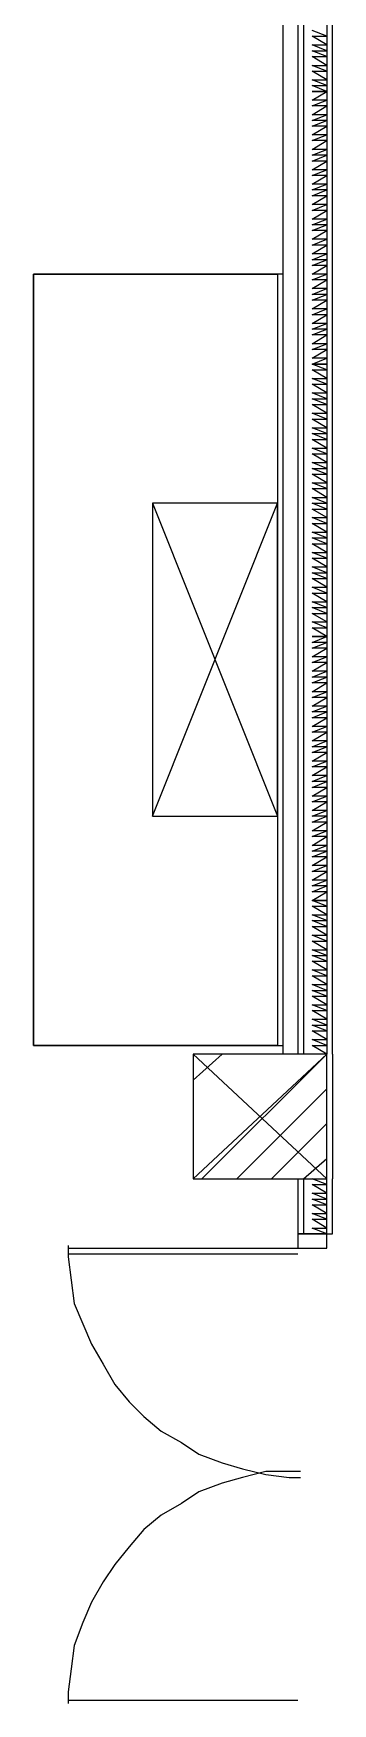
# Model space of a CAD drawing. Header units: millimetres. Extents: x 5 to 415, y 48 to 251.
# Drawn here: x 103.33 to 105.14, y 83.47 to 93.63 of the extents above; entities that cross this region are included whole.
import ezdxf

# ---------------------------------------------------------------- set-up
doc = ezdxf.new("R2010")
doc.units = ezdxf.units.MM
doc.layers.add('P', color=7, linetype='Continuous')

msp = doc.modelspace()

# ---------------------------------------------------------------- linework, layer by layer
at = {"layer": 'P'}
for points in [[(104.846, 87.418), (104.846, 101.477)], [(104.846, 87.418), (104.846, 101.477)], [(104.934, 101.477), (104.934, 87.418)], [(104.969, 101.477), (104.969, 87.418)], [(105.11, 101.477), (105.11, 87.418)], [(105.145, 87.418), (105.145, 101.477)], [(105.11, 93.61), (105.022, 93.645)], [(105.11, 93.557), (105.022, 93.61)], [(105.022, 93.61), (105.11, 93.61)], [(105.11, 93.521), (105.022, 93.557)], [(105.022, 93.557), (105.11, 93.557)], [(105.11, 93.486), (105.022, 93.521)], [(105.022, 93.521), (105.11, 93.521)], [(105.11, 93.433), (105.022, 93.486)], [(105.022, 93.486), (105.11, 93.486)], [(105.11, 93.398), (105.022, 93.433)], [(105.022, 93.433), (105.11, 93.433)], [(105.11, 93.345), (105.022, 93.398)], [(105.022, 93.398), (105.11, 93.398)], [(105.11, 93.31), (105.022, 93.345)], [(105.022, 93.345), (105.11, 93.345)], [(105.11, 93.274), (105.022, 93.31)], [(105.022, 93.31), (105.11, 93.31)], [(105.022, 93.222), (105.11, 93.274)], [(105.11, 93.274), (105.022, 93.274)], [(105.022, 93.274), (105.11, 93.274)], [(105.022, 93.186), (105.11, 93.222)], [(105.11, 93.222), (105.022, 93.222)], [(105.022, 93.133), (105.11, 93.186)], [(105.11, 93.186), (105.022, 93.186)], [(105.022, 93.098), (105.11, 93.133)], [(105.11, 93.133), (105.022, 93.133)], [(105.022, 93.063), (105.11, 93.098)], [(105.11, 93.098), (105.022, 93.098)], [(105.022, 93.01), (105.11, 93.063)], [(105.11, 93.063), (105.022, 93.063)], [(105.022, 92.975), (105.11, 93.01)], [(105.11, 93.01), (105.022, 93.01)], [(105.022, 92.922), (105.11, 92.975)], [(105.11, 92.975), (105.022, 92.975)], [(105.022, 92.886), (105.11, 92.922)], [(105.11, 92.922), (105.022, 92.922)], [(105.022, 92.851), (105.11, 92.886)], [(105.11, 92.886), (105.022, 92.886)], [(105.022, 92.798), (105.11, 92.851)], [(105.11, 92.851), (105.022, 92.851)], [(105.022, 92.763), (105.11, 92.798)], [(105.11, 92.798), (105.022, 92.798)], [(105.022, 92.71), (105.11, 92.763)], [(105.11, 92.763), (105.022, 92.763)], [(105.022, 92.675), (105.11, 92.71)], [(105.11, 92.71), (105.022, 92.71)], [(105.022, 92.639), (105.11, 92.675)], [(105.11, 92.675), (105.022, 92.675)], [(105.022, 92.587), (105.11, 92.639)], [(105.11, 92.639), (105.022, 92.639)], [(105.022, 92.551), (105.11, 92.587)], [(105.11, 92.587), (105.022, 92.587)], [(105.022, 92.498), (105.11, 92.551)], [(105.11, 92.551), (105.022, 92.551)], [(105.022, 92.463), (105.11, 92.498)], [(105.11, 92.498), (105.022, 92.498)], [(105.022, 92.428), (105.11, 92.463)], [(105.11, 92.463), (105.022, 92.463)], [(105.022, 92.375), (105.11, 92.428)], [(105.11, 92.428), (105.022, 92.428)], [(105.022, 92.34), (105.11, 92.375)], [(105.11, 92.375), (105.022, 92.375)], [(105.022, 92.287), (105.11, 92.34)], [(105.11, 92.34), (105.022, 92.34)], [(105.022, 92.251), (105.11, 92.287)], [(105.11, 92.287), (105.022, 92.287)], [(104.846, 92.163), (103.329, 92.163)], [(103.329, 92.163), (103.329, 87.471)], [(103.329, 87.471), (103.329, 92.163)], [(103.329, 92.163), (104.81, 92.163)], [(103.329, 87.471), (103.329, 92.163)], [(103.329, 92.163), (104.81, 92.163)], [(104.81, 92.163), (104.81, 87.471)], [(104.81, 92.163), (104.81, 87.471)], [(105.022, 92.216), (105.11, 92.251)], [(105.11, 92.251), (105.022, 92.251)], [(105.022, 92.163), (105.11, 92.216)], [(105.11, 92.216), (105.022, 92.216)], [(105.022, 92.128), (105.11, 92.163)], [(105.11, 92.163), (105.022, 92.163)], [(105.022, 92.075), (105.11, 92.128)], [(105.11, 92.128), (105.022, 92.128)], [(105.022, 92.04), (105.11, 92.075)], [(105.11, 92.075), (105.022, 92.075)], [(105.022, 92.004), (105.11, 92.04)], [(105.11, 92.04), (105.022, 92.04)], [(105.022, 91.952), (105.11, 92.004)], [(105.11, 92.004), (105.022, 92.004)], [(105.022, 91.916), (105.11, 91.952)], [(105.11, 91.952), (105.022, 91.952)], [(105.022, 91.863), (105.11, 91.916)], [(105.11, 91.916), (105.022, 91.916)], [(105.022, 91.828), (105.11, 91.863)], [(105.11, 91.863), (105.022, 91.863)], [(105.022, 91.793), (105.11, 91.828)], [(105.11, 91.828), (105.022, 91.828)], [(105.022, 91.74), (105.11, 91.793)], [(105.11, 91.793), (105.022, 91.793)], [(105.022, 91.705), (105.11, 91.74)], [(105.11, 91.74), (105.022, 91.74)], [(105.022, 91.652), (105.11, 91.705)], [(105.11, 91.705), (105.022, 91.705)], [(105.022, 91.616), (105.11, 91.652)], [(105.11, 91.652), (105.022, 91.652)], [(105.11, 91.581), (105.022, 91.616)], [(105.022, 91.616), (105.11, 91.616)], [(105.11, 91.616), (105.022, 91.616)], [(105.11, 91.528), (105.022, 91.581)], [(105.022, 91.581), (105.11, 91.581)], [(105.11, 91.493), (105.022, 91.528)], [(105.022, 91.528), (105.11, 91.528)], [(105.11, 91.44), (105.022, 91.493)], [(105.022, 91.493), (105.11, 91.493)], [(105.11, 91.405), (105.022, 91.44)], [(105.022, 91.44), (105.11, 91.44)], [(105.11, 91.369), (105.022, 91.405)], [(105.022, 91.405), (105.11, 91.405)], [(105.11, 91.317), (105.022, 91.369)], [(105.022, 91.369), (105.11, 91.369)], [(105.11, 91.281), (105.022, 91.317)], [(105.022, 91.317), (105.11, 91.317)], [(105.11, 91.228), (105.022, 91.281)], [(105.022, 91.281), (105.11, 91.281)], [(105.11, 91.193), (105.022, 91.228)], [(105.022, 91.228), (105.11, 91.228)], [(105.11, 91.158), (105.022, 91.193)], [(105.022, 91.193), (105.11, 91.193)], [(105.11, 91.105), (105.022, 91.158)], [(105.022, 91.158), (105.11, 91.158)], [(105.11, 91.07), (105.022, 91.105)], [(105.022, 91.105), (105.11, 91.105)], [(105.11, 91.017), (105.022, 91.07)], [(105.022, 91.07), (105.11, 91.07)], [(105.11, 90.981), (105.022, 91.017)], [(105.022, 91.017), (105.11, 91.017)], [(105.11, 90.946), (105.022, 90.981)], [(105.022, 90.981), (105.11, 90.981)], [(105.11, 90.893), (105.022, 90.946)], [(105.022, 90.946), (105.11, 90.946)], [(105.11, 90.858), (105.022, 90.893)], [(105.022, 90.893), (105.11, 90.893)], [(105.11, 90.805), (105.022, 90.858)], [(105.022, 90.858), (105.11, 90.858)], [(104.81, 90.77), (104.052, 90.77)], [(104.052, 90.77), (104.052, 88.865)], [(104.052, 90.77), (104.81, 88.865)], [(104.052, 88.865), (104.81, 90.77)], [(104.81, 88.865), (104.81, 90.77)], [(105.11, 90.77), (105.022, 90.805)], [(105.022, 90.805), (105.11, 90.805)], [(105.11, 90.734), (105.022, 90.77)], [(105.022, 90.77), (105.11, 90.77)], [(105.11, 90.682), (105.022, 90.734)], [(105.022, 90.734), (105.11, 90.734)], [(105.11, 90.646), (105.022, 90.682)], [(105.022, 90.682), (105.11, 90.682)], [(105.11, 90.593), (105.022, 90.646)], [(105.022, 90.646), (105.11, 90.646)], [(105.11, 90.558), (105.022, 90.593)], [(105.022, 90.593), (105.11, 90.593)], [(105.11, 90.523), (105.022, 90.558)], [(105.022, 90.558), (105.11, 90.558)], [(105.11, 90.47), (105.022, 90.523)], [(105.022, 90.523), (105.11, 90.523)], [(105.11, 90.435), (105.022, 90.47)], [(105.022, 90.47), (105.11, 90.47)], [(105.11, 90.382), (105.022, 90.435)], [(105.022, 90.435), (105.11, 90.435)], [(105.11, 90.346), (105.022, 90.382)], [(105.022, 90.382), (105.11, 90.382)], [(105.11, 90.311), (105.022, 90.346)], [(105.022, 90.346), (105.11, 90.346)], [(105.11, 90.258), (105.022, 90.311)], [(105.022, 90.311), (105.11, 90.311)], [(105.11, 90.223), (105.022, 90.258)], [(105.022, 90.258), (105.11, 90.258)], [(105.11, 90.17), (105.022, 90.223)], [(105.022, 90.223), (105.11, 90.223)], [(105.11, 90.135), (105.022, 90.17)], [(105.022, 90.17), (105.11, 90.17)], [(105.11, 90.099), (105.022, 90.135)], [(105.022, 90.135), (105.11, 90.135)], [(105.11, 90.047), (105.022, 90.099)], [(105.022, 90.099), (105.11, 90.099)], [(105.11, 90.011), (105.022, 90.047)], [(105.022, 90.047), (105.11, 90.047)], [(105.11, 89.958), (105.022, 90.011)], [(105.022, 90.011), (105.11, 90.011)], [(105.022, 89.923), (105.11, 89.958)], [(105.11, 89.958), (105.022, 89.958)], [(105.022, 89.958), (105.11, 89.958)], [(105.022, 89.888), (105.11, 89.923)], [(105.11, 89.923), (105.022, 89.923)], [(105.022, 89.835), (105.11, 89.888)], [(105.11, 89.888), (105.022, 89.888)], [(105.022, 89.8), (105.11, 89.835)], [(105.11, 89.835), (105.022, 89.835)], [(105.022, 89.747), (105.11, 89.8)], [(105.11, 89.8), (105.022, 89.8)], [(105.022, 89.711), (105.11, 89.747)], [(105.11, 89.747), (105.022, 89.747)], [(105.022, 89.676), (105.11, 89.711)], [(105.11, 89.711), (105.022, 89.711)], [(105.022, 89.623), (105.11, 89.676)], [(105.11, 89.676), (105.022, 89.676)], [(105.022, 89.588), (105.11, 89.623)], [(105.11, 89.623), (105.022, 89.623)], [(105.022, 89.535), (105.11, 89.588)], [(105.11, 89.588), (105.022, 89.588)], [(105.022, 89.5), (105.11, 89.535)], [(105.11, 89.535), (105.022, 89.535)], [(105.022, 89.464), (105.11, 89.5)], [(105.11, 89.5), (105.022, 89.5)], [(105.022, 89.412), (105.11, 89.464)], [(105.11, 89.464), (105.022, 89.464)], [(105.022, 89.376), (105.11, 89.412)], [(105.11, 89.412), (105.022, 89.412)], [(105.022, 89.323), (105.11, 89.376)], [(105.11, 89.376), (105.022, 89.376)], [(105.022, 89.288), (105.11, 89.323)], [(105.11, 89.323), (105.022, 89.323)], [(105.022, 89.253), (105.11, 89.288)], [(105.11, 89.288), (105.022, 89.288)], [(105.022, 89.2), (105.11, 89.253)], [(105.11, 89.253), (105.022, 89.253)], [(105.022, 89.165), (105.11, 89.2)], [(105.11, 89.2), (105.022, 89.2)], [(105.022, 89.112), (105.11, 89.165)], [(105.11, 89.165), (105.022, 89.165)], [(105.022, 89.076), (105.11, 89.112)], [(105.11, 89.112), (105.022, 89.112)], [(105.022, 89.041), (105.11, 89.076)], [(105.11, 89.076), (105.022, 89.076)], [(105.022, 88.988), (105.11, 89.041)], [(105.11, 89.041), (105.022, 89.041)], [(105.022, 88.953), (105.11, 88.988)], [(105.11, 88.988), (105.022, 88.988)], [(105.022, 88.9), (105.11, 88.953)], [(105.11, 88.953), (105.022, 88.953)], [(104.052, 88.865), (104.81, 88.865)], [(105.022, 88.865), (105.11, 88.9)], [(105.11, 88.9), (105.022, 88.9)], [(105.022, 88.829), (105.11, 88.865)], [(105.11, 88.865), (105.022, 88.865)], [(105.022, 88.777), (105.11, 88.829)], [(105.11, 88.829), (105.022, 88.829)], [(105.022, 88.741), (105.11, 88.777)], [(105.11, 88.777), (105.022, 88.777)], [(105.022, 88.688), (105.11, 88.741)], [(105.11, 88.741), (105.022, 88.741)], [(105.022, 88.653), (105.11, 88.688)], [(105.11, 88.688), (105.022, 88.688)], [(105.022, 88.618), (105.11, 88.653)], [(105.11, 88.653), (105.022, 88.653)], [(105.022, 88.565), (105.11, 88.618)], [(105.11, 88.618), (105.022, 88.618)], [(105.022, 88.53), (105.11, 88.565)], [(105.11, 88.565), (105.022, 88.565)], [(105.022, 88.477), (105.11, 88.53)], [(105.11, 88.53), (105.022, 88.53)], [(105.022, 88.441), (105.11, 88.477)], [(105.11, 88.477), (105.022, 88.477)], [(105.022, 88.406), (105.11, 88.441)], [(105.11, 88.441), (105.022, 88.441)], [(105.022, 88.353), (105.11, 88.406)], [(105.11, 88.406), (105.022, 88.406)], [(105.11, 88.318), (105.022, 88.353)], [(105.022, 88.353), (105.11, 88.353)], [(105.11, 88.353), (105.022, 88.353)], [(105.11, 88.265), (105.022, 88.318)], [(105.022, 88.318), (105.11, 88.318)], [(105.11, 88.23), (105.022, 88.265)], [(105.022, 88.265), (105.11, 88.265)], [(105.11, 88.194), (105.022, 88.23)], [(105.022, 88.23), (105.11, 88.23)], [(105.11, 88.142), (105.022, 88.194)], [(105.022, 88.194), (105.11, 88.194)], [(105.11, 88.106), (105.022, 88.142)], [(105.022, 88.142), (105.11, 88.142)], [(105.11, 88.053), (105.022, 88.106)], [(105.022, 88.106), (105.11, 88.106)], [(105.11, 88.018), (105.022, 88.053)], [(105.022, 88.053), (105.11, 88.053)], [(105.11, 87.983), (105.022, 88.018)], [(105.022, 88.018), (105.11, 88.018)], [(105.11, 87.93), (105.022, 87.983)], [(105.022, 87.983), (105.11, 87.983)], [(105.11, 87.895), (105.022, 87.93)], [(105.022, 87.93), (105.11, 87.93)], [(105.11, 87.842), (105.022, 87.895)], [(105.022, 87.895), (105.11, 87.895)], [(105.11, 87.806), (105.022, 87.842)], [(105.022, 87.842), (105.11, 87.842)], [(105.11, 87.771), (105.022, 87.806)], [(105.022, 87.806), (105.11, 87.806)], [(105.11, 87.718), (105.022, 87.771)], [(105.022, 87.771), (105.11, 87.771)], [(105.11, 87.683), (105.022, 87.718)], [(105.022, 87.718), (105.11, 87.718)], [(105.11, 87.63), (105.022, 87.683)], [(105.022, 87.683), (105.11, 87.683)], [(105.11, 87.595), (105.022, 87.63)], [(105.022, 87.63), (105.11, 87.63)], [(105.11, 87.559), (105.022, 87.595)], [(105.022, 87.595), (105.11, 87.595)], [(105.11, 87.507), (105.022, 87.559)], [(105.022, 87.559), (105.11, 87.559)], [(105.11, 87.471), (105.022, 87.507)], [(105.022, 87.507), (105.11, 87.507)], [(103.329, 87.471), (104.846, 87.471)], [(104.81, 87.471), (103.329, 87.471)], [(104.81, 87.471), (103.329, 87.471)], [(105.11, 86.66), (104.299, 87.418)], [(105.11, 87.418), (104.299, 86.66)], [(104.299, 87.26), (104.475, 87.418)], [(104.299, 87.418), (104.299, 86.66)], [(105.11, 87.418), (104.299, 87.418)], [(104.352, 86.66), (105.11, 87.418)], [(105.11, 87.418), (105.022, 87.471)], [(105.022, 87.471), (105.11, 87.471)], [(105.11, 86.66), (105.11, 87.418)], [(105.145, 87.418), (105.145, 86.66)], [(104.563, 86.66), (105.11, 87.207)], [(104.775, 86.66), (105.11, 86.995)], [(104.969, 86.66), (105.11, 86.783)], [(104.299, 86.66), (105.11, 86.66)], [(104.934, 86.66), (104.934, 86.325)], [(104.969, 86.66), (104.969, 86.325)], [(105.11, 86.625), (105.022, 86.66)], [(105.11, 86.572), (105.022, 86.625)], [(105.022, 86.625), (105.11, 86.625)], [(105.11, 86.536), (105.022, 86.572)], [(105.022, 86.572), (105.11, 86.572)], [(105.11, 86.325), (105.11, 86.66)], [(105.145, 86.325), (105.145, 86.66)], [(105.11, 86.501), (105.022, 86.536)], [(105.022, 86.536), (105.11, 86.536)], [(105.11, 86.448), (105.022, 86.501)], [(105.022, 86.501), (105.11, 86.501)], [(105.11, 86.413), (105.022, 86.448)], [(105.022, 86.448), (105.11, 86.448)], [(105.11, 86.36), (105.022, 86.413)], [(105.022, 86.413), (105.11, 86.413)], [(105.11, 86.325), (104.934, 86.325)], [(104.934, 86.325), (104.934, 86.237)], [(104.934, 86.325), (105.145, 86.325)], [(105.11, 86.325), (104.969, 86.325)], [(104.969, 86.325), (105.11, 86.325)], [(105.11, 86.325), (104.969, 86.325)], [(105.11, 86.325), (104.969, 86.325)], [(105.11, 86.325), (104.969, 86.325)], [(105.11, 86.325), (105.022, 86.36)], [(105.022, 86.36), (105.11, 86.36)], [(105.022, 86.325), (105.11, 86.325)], [(105.11, 86.237), (105.11, 86.325)], [(103.54, 86.254), (103.54, 86.184)], [(103.54, 86.237), (104.934, 86.237)], [(104.934, 86.201), (103.54, 86.201)], [(103.54, 86.184), (103.558, 86.043)], [(104.934, 86.237), (105.11, 86.237)], [(103.558, 86.043), (103.576, 85.901)], [(103.576, 85.901), (103.628, 85.778)], [(103.628, 85.778), (103.681, 85.654)], [(103.681, 85.654), (103.752, 85.531)], [(103.752, 85.531), (103.823, 85.408)], [(103.823, 85.408), (103.911, 85.302)], [(103.911, 85.302), (103.999, 85.213)], [(103.999, 85.213), (104.105, 85.125)], [(104.105, 85.125), (104.228, 85.055)], [(104.228, 85.055), (104.334, 84.984)], [(104.334, 84.984), (104.475, 84.931)], [(104.475, 84.931), (104.599, 84.896)], [(104.599, 84.843), (104.475, 84.808)], [(104.599, 84.896), (104.74, 84.861)], [(104.74, 84.878), (104.599, 84.843)], [(104.881, 84.878), (104.74, 84.878)], [(104.74, 84.861), (104.881, 84.843)], [(104.951, 84.878), (104.881, 84.878)], [(104.881, 84.843), (104.951, 84.843)], [(104.334, 84.755), (104.228, 84.684)], [(104.475, 84.808), (104.334, 84.755)], [(104.228, 84.684), (104.105, 84.614)], [(104.105, 84.614), (103.999, 84.526)], [(103.999, 84.526), (103.911, 84.42)], [(103.911, 84.42), (103.823, 84.314)], [(103.823, 84.314), (103.752, 84.208)], [(103.752, 84.208), (103.681, 84.085)], [(103.681, 84.085), (103.628, 83.961)], [(103.628, 83.961), (103.576, 83.82)], [(103.576, 83.82), (103.558, 83.679)], [(103.558, 83.679), (103.54, 83.538)], [(103.54, 83.538), (103.54, 83.467)], [(104.934, 83.485), (103.54, 83.485)], [(104.934, 83.485), (103.54, 83.485)]]:
    msp.add_lwpolyline(points, dxfattribs=at)

doc.saveas('drawing.dxf')
